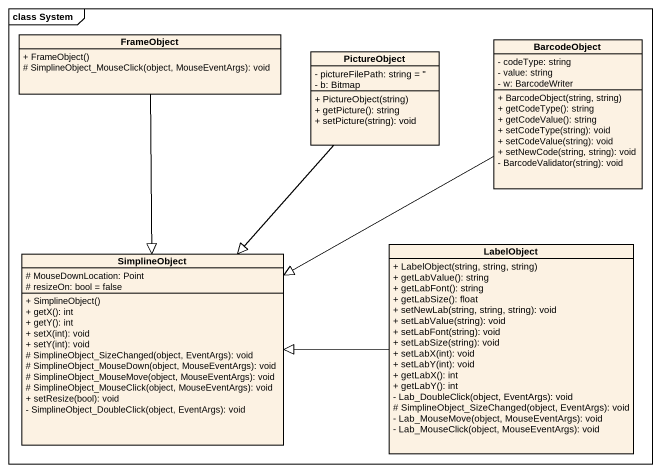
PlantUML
@startuml
mainframe class System
hide circle
hide empty members
skinparam classAttributeIconSize 0
class FrameObject {
  + FrameObject()
  # SimplineObject_MouseClick(object, MouseEventArgs): void
}
class BarcodeObject {
  - codeType: string
  - value: string
  - w: BarcodeWriter
  + BarcodeObject(string, string)
  + getCodeType(): string
  + getCodeValue(): string
  + setCodeType(string): void
  + setCodeValue(string): void
  + setNewCode(string, string): void
  - BarcodeValidator(string): void
}
class PictureObject {
  - pictureFilePath: string = ''
  - b: Bitmap
  + PictureObject(string)
  + getPicture(): string
  + setPicture(string): void
}
class SimplineObject {
  # MouseDownLocation: Point
  # resizeOn: bool = false
  + SimplineObject()
  + getX(): int
  + getY(): int
  + setX(int): void
  + setY(int): void
  # SimplineObject_SizeChanged(object, EventArgs): void
  # SimplineObject_MouseDown(object, MouseEventArgs): void
  # SimplineObject_MouseMove(object, MouseEventArgs): void
  # SimplineObject_MouseClick(object, MouseEventArgs): void
  + setResize(bool): void
  - SimplineObject_DoubleClick(object, EventArgs): void
}
class LabelObject {
  + LabelObject(string, string, string)
  + getLabValue(): string
  + getLabFont(): string
  + getLabSize(): float
  + setNewLab(string, string, string): void
  + setLabValue(string): void
  + setLabFont(string): void
  + setLabSize(string): void
  + setLabX(int): void
  + setLabY(int): void
  + getLabX(): int
  + getLabY(): int
  - Lab_DoubleClick(object, EventArgs): void
  # SimplineObject_SizeChanged(object, EventArgs): void
  - Lab_MouseMove(object, MouseEventArgs): void
  - Lab_MouseClick(object, MouseEventArgs): void
}
FrameObject --|> SimplineObject
BarcodeObject -left-|> SimplineObject
PictureObject --|> SimplineObject
LabelObject -left-|> SimplineObject
@enduml
